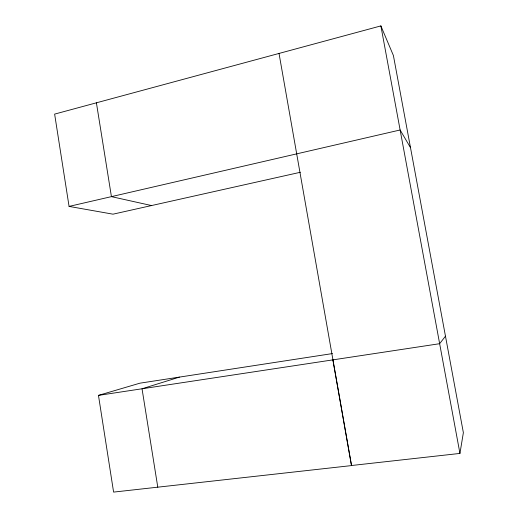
<?xml version="1.0" encoding="UTF-8"?>
<svg xmlns="http://www.w3.org/2000/svg" width="518" height="518" viewBox="0 0 518 518"><rect width="100%" height="100%" fill="white"/><g stroke="black" fill="none" stroke-linecap="round" stroke-linejoin="round"><path stroke-width="0.78" d="M279.021 53.438L351.541 465.507L459.939 453.425L463.37 432.666L393.408 55.543L380.879 25.9L54.63 114.109L69.069 206.41L113.002 214.174L300.343 172.28M445.474 336.176L439.646 343.699L98.465 395.376L113.597 492.1L351.476 465.591L332.873 359.887M179.422 377.104L142.036 388.778L157.783 487.179M98.465 395.376L139.905 383.178L332.472 353.574M69.069 206.41L400.123 129.986L410.496 147.649M151.534 205.555L111.428 196.633L96.406 102.81M380.879 25.9L459.939 453.425"/></g></svg>
